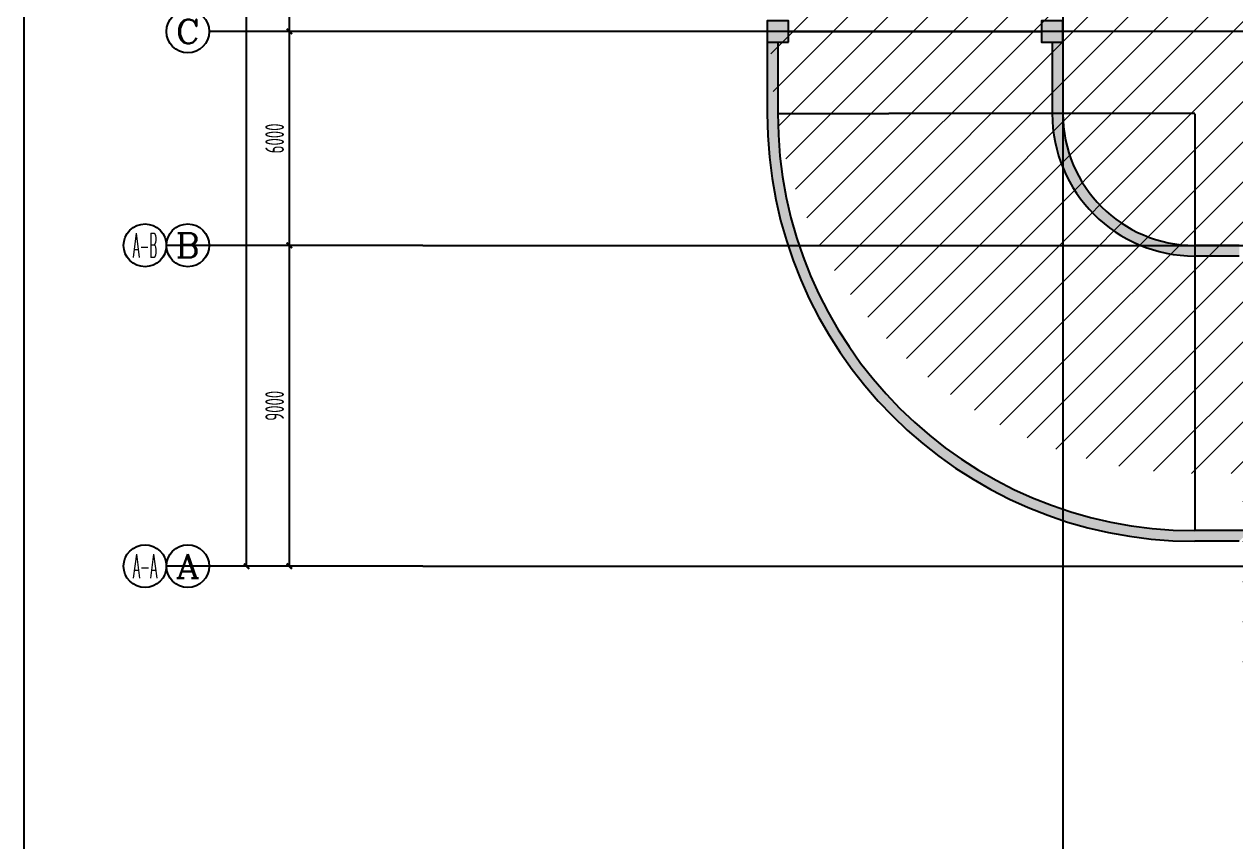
# Model space of a CAD drawing. Extents: x -20827274 to 1300756471, y -549375 to 3431892.
# Drawn here: x -124307 to -90307, y -383990 to -361058 of the extents above; entities that cross this region are included whole.
import ezdxf
from ezdxf.enums import TextEntityAlignment as Align

# ---------------------------------------------------------------- set-up
doc = ezdxf.new("R2010")
doc.units = 0
doc.header["$LTSCALE"] = 10
doc.linetypes.add('暖附图底图$0$DASH', pattern=[0.35, 0.25, -0.1])
doc.linetypes.add('暖附图底图$0$DOTE', pattern=[2.42, 2, -0.2, 0.02, -0.2])
for name, color, linetype in [('1-zs', 3, 'Continuous'), ('A-PUB_TITLE', 4, 'Continuous'), ('AXIS_TEXT', 7, 'Continuous'), ('PUB_HATCH', 8, 'Continuous'), ('暖附图底图$0$1-标注暖通', 8, 'Continuous'), ('暖附图底图$0$A-COLUMN', 8, 'Continuous'), ('暖附图底图$0$A-WALL', 8, 'Continuous'), ('暖附图底图$0$AXIS', 8, 'Continuous'), ('暖附图底图$0$AXIS_TEXT', 8, 'Continuous'), ('暖附图底图$0$DOTE', 8, 'Continuous'), ('暖附图底图$0$PUB_HATCH', 8, 'Continuous')]:
    doc.layers.add(name, color=color, linetype=linetype)
doc.layers.add('F-非人防区', color=105, linetype='Continuous', lineweight=15)
doc.styles.add('COMPLEX', font='COMPLEX.shx', dxfattribs={"width": 0.65})
doc.styles.add('暖附图底图$0$8B2_02_T3', font='tssdeng.shx', dxfattribs={"width": 0.6, "bigfont": 'TSSDCHN.shx'})
doc.styles.add('暖附图底图$0$_TCH_AXIS', font='COMPLEX', dxfattribs={"bigfont": 'GBCBIG'})
doc.dimstyles.new('暖附图底图$0$_TCH_ARCH&&150', dxfattribs={"dimtxt": 525, "dimasz": 150, "dimexe": 375, "dimexo": 450, "dimgap": 150, "dimtad": 1, "dimdec": 0, "dimrnd": 50, "dimzin": 0, "dimdsep": 46, "dimtxsty": '暖附图底图$0$8B2_02_T3', "dimblk": '暖附图底图$0$_ArchTick', "dimcen": 0.09, "dimclrt": 7, "dimazin": 2, "dimtfac": 1, "dimtdec": 0, "dimtix": 1, "dimtmove": 2, "dimatfit": 3, "dimfxl": 0, "dimtolj": 1, "dimtzin": 0, "dimarcsym": 0})

# ---------------------------------------------------------------- blocks, each defined once
blk = doc.blocks.new('_AXISO')
blk.add_circle((0, 0), 0.5)
at = {"layer": 'AXIS_TEXT', "style": 'COMPLEX', "width": 1.041667}
blk.add_attdef('A', text='', height=0.56, dxfattribs=at).set_placement((-0.25, -0.28), (0.25, -0.28), align=Align.FIT)
blk = doc.blocks.new('暖附图底图$0$_ArchTick')
at = {"color": 0, "linetype": 'ByBlock', "const_width": 0.4}
blk.add_lwpolyline([(-0.5, -0.5), (0.5, 0.5)], dxfattribs=at)
blk = doc.blocks.new('*D3182')
at = {"layer": 'Defpoints', "color": 0, "transparency": 16777216}
for p in [(-118067, -175260), (-113117, -175260), (-113117, -376260)]:
    blk.add_point(p, dxfattribs=at)
at = {"layer": '暖附图底图$0$AXIS', "color": 0, "lineweight": -2, "transparency": 16777216}
for p, q in [((-113567, -175260), (-118442, -175260)), ((-118067, -376260), (-118067, -175260)), ((-113567, -376260), (-118442, -376260))]:
    blk.add_line(p, q, dxfattribs=at)
at = {"layer": '暖附图底图$0$AXIS', "color": 0, "lineweight": -2, "transparency": 16777216, "xscale": 150, "yscale": 150, "zscale": 150}
for p, rotation in [((-118067, -175260), 90), ((-118067, -376260), 270)]:
    blk.add_blockref('暖附图底图$0$_ArchTick', p, dxfattribs=dict(at, rotation=rotation))
at = {"layer": '暖附图底图$0$AXIS', "color": 7, "transparency": 16777216, "insert": (-118480, -275760), "char_height": 525, "attachment_point": 5, "rotation": 90, "style": '暖附图底图$0$8B2_02_T3'}
blk.add_mtext('\\A1;201000', dxfattribs=at)
blk = doc.blocks.new('*D3183')
at = {"layer": 'Defpoints', "color": 0, "transparency": 16777216}
for p in [(-116867, -367260), (-113117, -367260), (-113117, -376260)]:
    blk.add_point(p, dxfattribs=at)
at = {"layer": '暖附图底图$0$AXIS', "color": 0, "lineweight": -2, "transparency": 16777216}
for p, q in [((-113567, -367260), (-117242, -367260)), ((-116867, -376260), (-116867, -367260)), ((-113567, -376260), (-117242, -376260))]:
    blk.add_line(p, q, dxfattribs=at)
at = {"layer": '暖附图底图$0$AXIS', "color": 0, "lineweight": -2, "transparency": 16777216, "xscale": 150, "yscale": 150, "zscale": 150}
for p, rotation in [((-116867, -367260), 90), ((-116867, -376260), 270)]:
    blk.add_blockref('暖附图底图$0$_ArchTick', p, dxfattribs=dict(at, rotation=rotation))
at = {"layer": '暖附图底图$0$AXIS', "color": 7, "transparency": 16777216, "insert": (-117280, -371760), "char_height": 525, "attachment_point": 5, "rotation": 90, "style": '暖附图底图$0$8B2_02_T3'}
blk.add_mtext('\\A1;9000', dxfattribs=at)
blk = doc.blocks.new('*D3184')
at = {"layer": 'Defpoints', "color": 0, "transparency": 16777216}
for p in [(-116867, -361260), (-113117, -361260), (-113117, -367260)]:
    blk.add_point(p, dxfattribs=at)
at = {"layer": '暖附图底图$0$AXIS', "color": 0, "lineweight": -2, "transparency": 16777216}
for p, q in [((-113567, -361260), (-117242, -361260)), ((-116867, -367260), (-116867, -361260)), ((-113567, -367260), (-117242, -367260))]:
    blk.add_line(p, q, dxfattribs=at)
at = {"layer": '暖附图底图$0$AXIS', "color": 0, "lineweight": -2, "transparency": 16777216, "xscale": 150, "yscale": 150, "zscale": 150}
for p, rotation in [((-116867, -361260), 90), ((-116867, -367260), 270)]:
    blk.add_blockref('暖附图底图$0$_ArchTick', p, dxfattribs=dict(at, rotation=rotation))
at = {"layer": '暖附图底图$0$AXIS', "color": 7, "transparency": 16777216, "insert": (-117280, -364260), "char_height": 525, "attachment_point": 5, "rotation": 90, "style": '暖附图底图$0$8B2_02_T3'}
blk.add_mtext('\\A1;6000', dxfattribs=at)
blk = doc.blocks.new('*D3185')
at = {"layer": 'Defpoints', "color": 0, "transparency": 16777216}
for p in [(-116867, -355260), (-113117, -355260), (-113117, -361260)]:
    blk.add_point(p, dxfattribs=at)
at = {"layer": '暖附图底图$0$AXIS', "color": 0, "lineweight": -2, "transparency": 16777216}
for p, q in [((-113567, -355260), (-117242, -355260)), ((-116867, -361260), (-116867, -355260)), ((-113567, -361260), (-117242, -361260))]:
    blk.add_line(p, q, dxfattribs=at)
at = {"layer": '暖附图底图$0$AXIS', "color": 0, "lineweight": -2, "transparency": 16777216, "xscale": 150, "yscale": 150, "zscale": 150}
for p, rotation in [((-116867, -355260), 90), ((-116867, -361260), 270)]:
    blk.add_blockref('暖附图底图$0$_ArchTick', p, dxfattribs=dict(at, rotation=rotation))
at = {"layer": '暖附图底图$0$AXIS', "color": 7, "transparency": 16777216, "insert": (-117280, -358260), "char_height": 525, "attachment_point": 5, "rotation": 90, "style": '暖附图底图$0$8B2_02_T3'}
blk.add_mtext('\\A1;6000', dxfattribs=at)
blk = doc.blocks.new('*D3327')
at = {"layer": 'Defpoints', "color": 0, "transparency": 16777216}
for p in [(-118067, -167810), (-113117, -167810), (-113117, -376260)]:
    blk.add_point(p, dxfattribs=at)
at = {"layer": '暖附图底图$0$AXIS', "color": 0, "lineweight": -2, "transparency": 16777216}
for p, q in [((-113567, -167810), (-118442, -167810)), ((-118067, -376260), (-118067, -167810)), ((-113567, -376260), (-118442, -376260))]:
    blk.add_line(p, q, dxfattribs=at)
at = {"layer": '暖附图底图$0$AXIS', "color": 0, "lineweight": -2, "transparency": 16777216, "xscale": 150, "yscale": 150, "zscale": 150}
for p, rotation in [((-118067, -167810), 90), ((-118067, -376260), 270)]:
    blk.add_blockref('暖附图底图$0$_ArchTick', p, dxfattribs=dict(at, rotation=rotation))
at = {"layer": '暖附图底图$0$AXIS', "color": 7, "transparency": 16777216, "insert": (-118480, -272035), "char_height": 525, "attachment_point": 5, "rotation": 90, "style": '暖附图底图$0$8B2_02_T3'}
blk.add_mtext('\\A1;208450', dxfattribs=at)
blk = doc.blocks.new('*D3328')
at = {"layer": 'Defpoints', "color": 0, "transparency": 16777216}
for p in [(-116867, -367260), (-113117, -367260), (-113117, -376260)]:
    blk.add_point(p, dxfattribs=at)
at = {"layer": '暖附图底图$0$AXIS', "color": 0, "lineweight": -2, "transparency": 16777216}
for p, q in [((-113567, -367260), (-117242, -367260)), ((-116867, -376260), (-116867, -367260)), ((-113567, -376260), (-117242, -376260))]:
    blk.add_line(p, q, dxfattribs=at)
at = {"layer": '暖附图底图$0$AXIS', "color": 0, "lineweight": -2, "transparency": 16777216, "xscale": 150, "yscale": 150, "zscale": 150}
for p, rotation in [((-116867, -367260), 90), ((-116867, -376260), 270)]:
    blk.add_blockref('暖附图底图$0$_ArchTick', p, dxfattribs=dict(at, rotation=rotation))
at = {"layer": '暖附图底图$0$AXIS', "color": 7, "transparency": 16777216, "insert": (-117280, -371760), "char_height": 525, "attachment_point": 5, "rotation": 90, "style": '暖附图底图$0$8B2_02_T3'}
blk.add_mtext('\\A1;9000', dxfattribs=at)
blk = doc.blocks.new('*D3329')
at = {"layer": 'Defpoints', "color": 0, "transparency": 16777216}
for p in [(-116867, -361260), (-113117, -361260), (-113117, -367260)]:
    blk.add_point(p, dxfattribs=at)
at = {"layer": '暖附图底图$0$AXIS', "color": 0, "lineweight": -2, "transparency": 16777216}
for p, q in [((-113567, -361260), (-117242, -361260)), ((-116867, -367260), (-116867, -361260)), ((-113567, -367260), (-117242, -367260))]:
    blk.add_line(p, q, dxfattribs=at)
at = {"layer": '暖附图底图$0$AXIS', "color": 0, "lineweight": -2, "transparency": 16777216, "xscale": 150, "yscale": 150, "zscale": 150}
for p, rotation in [((-116867, -361260), 90), ((-116867, -367260), 270)]:
    blk.add_blockref('暖附图底图$0$_ArchTick', p, dxfattribs=dict(at, rotation=rotation))
at = {"layer": '暖附图底图$0$AXIS', "color": 7, "transparency": 16777216, "insert": (-117280, -364260), "char_height": 525, "attachment_point": 5, "rotation": 90, "style": '暖附图底图$0$8B2_02_T3'}
blk.add_mtext('\\A1;6000', dxfattribs=at)
blk = doc.blocks.new('*D3330')
at = {"layer": 'Defpoints', "color": 0, "transparency": 16777216}
for p in [(-116867, -355260), (-113117, -355260), (-113117, -361260)]:
    blk.add_point(p, dxfattribs=at)
at = {"layer": '暖附图底图$0$AXIS', "color": 0, "lineweight": -2, "transparency": 16777216}
for p, q in [((-113567, -355260), (-117242, -355260)), ((-116867, -361260), (-116867, -355260)), ((-113567, -361260), (-117242, -361260))]:
    blk.add_line(p, q, dxfattribs=at)
at = {"layer": '暖附图底图$0$AXIS', "color": 0, "lineweight": -2, "transparency": 16777216, "xscale": 150, "yscale": 150, "zscale": 150}
for p, rotation in [((-116867, -355260), 90), ((-116867, -361260), 270)]:
    blk.add_blockref('暖附图底图$0$_ArchTick', p, dxfattribs=dict(at, rotation=rotation))
at = {"layer": '暖附图底图$0$AXIS', "color": 7, "transparency": 16777216, "insert": (-117280, -358260), "char_height": 525, "attachment_point": 5, "rotation": 90, "style": '暖附图底图$0$8B2_02_T3'}
blk.add_mtext('\\A1;6000', dxfattribs=at)
blk = doc.blocks.new('_FZH')
blk.add_lwpolyline([(-0.5, -0.5), (0.5, -0.5), (0.5, 0.5), (-0.5, 0.5)], close=True)
at = {"layer": 'PUB_HATCH'}
blk.add_solid([(-0.5, -0.5), (0.5, -0.5), (-0.5, 0.5), (0.5, 0.5)], dxfattribs=at)
blk = doc.blocks.new('暖附图底图$0$AFSFCS')
at = {"layer": '暖附图底图$0$PUB_HATCH'}
for points in [[(-103158.6, -361560.4), (-103458.6, -361560.4), (-103458.6, -363560.4), (-103158.6, -363560.4)], [(-95158.6, -361560.4), (-95458.6, -361560.4), (-95458.6, -363560.4), (-95158.6, -363560.4)], [(-103158.6, -363560.4), (-103458.6, -363560.4, 0.4142136), (-91458.6, -375560.4), (-91458.6, -375260.4, -0.4142136)], [(-95158.6, -363560.4), (-95458.6, -363560.4, 0.4142136), (-91458.6, -367560.4), (-91458.6, -367260.4, -0.4142136)], [(-90208.6, -367560.4), (-90208.6, -367260.4), (-91458.6, -367260.4), (-91458.6, -367560.4)], [(-90208.6, -375560.4), (-89908.6, -375260.4), (-91458.6, -375260.4), (-91458.6, -375560.4)]]:
    blk.add_hatch(color=256, dxfattribs=at).paths.add_polyline_path(points)
at = {"linetype": '暖附图底图$0$DASH'}
for points in [[(-102858.6, -361260.4), (-95758.6, -361260.4)], [(-91458.6, -363560.4), (-103158.6, -363568.6)], [(-91458.6, -363560.4), (-91458.6, -375260.4)]]:
    blk.add_lwpolyline(points, dxfattribs=at)
at = {"layer": '暖附图底图$0$A-WALL'}
for p, q in [((-103458.6, -361560.4), (-103458.6, -363560.4)), ((-103158.6, -361560.4), (-103158.6, -363560.4)), ((-95458.6, -361560.4), (-95458.6, -363560.4)), ((-95158.6, -361560.4), (-95158.6, -363560.4)), ((-90208.6, -367260.4), (-91458.6, -367260.4)), ((-90208.6, -367560.4), (-91458.6, -367560.4)), ((-89908.6, -375260.4), (-91458.6, -375260.4)), ((-90208.6, -375560.4), (-91458.6, -375560.4))]:
    blk.add_line(p, q, dxfattribs=at)
for radius in [12000, 11700, 4000, 3700]:
    blk.add_arc((-91458.6, -363560.4), radius, 180, 270, dxfattribs=at)
at = {"layer": '暖附图底图$0$AXIS'}
for p, q in [((-113117.3, -361260.4), (-119117.3, -361260.4)), ((-113117.3, -367260.4), (-120317.3, -367260.4)), ((-113117.3, -367260.4), (-119117.3, -367260.4)), ((-113117.3, -376260.4), (-120317.3, -376260.4)), ((-113117.3, -376260.4), (-119117.3, -376260.4))]:
    blk.add_line(p, q, dxfattribs=at)
at = {"layer": '暖附图底图$0$DOTE', "color": 127, "linetype": '暖附图底图$0$DOTE', "ltscale": 1.5}
for p, q in [((-95158.6, -155629.3), (-95158.6, -385768.2)), ((17241.4, -361260.4), (-113117.3, -361260.4))]:
    blk.add_line(p, q, dxfattribs=at)
at = {"layer": '暖附图底图$0$DOTE', "color": 16, "linetype": '暖附图底图$0$DOTE', "ltscale": 1.5}
for p, q in [((-113117.3, -367260.4), (10791.4, -367260.4)), ((-113117.3, -376260.4), (10791.4, -376260.4))]:
    blk.add_line(p, q, dxfattribs=at)
at = {"layer": '暖附图底图$0$A-COLUMN', "xscale": 600, "yscale": 600, "zscale": 600, "rotation": 90}
for p in [(-103158.6, -361260.4), (-95458.6, -361260.4)]:
    blk.add_blockref('_FZH', p, dxfattribs=at)
at = {"layer": '暖附图底图$0$AXIS'}
ref = blk.add_blockref('_AXISO', (-119717.3, -361260.4), dxfattribs=dict(at, xscale=1200, yscale=1200, zscale=1200))
ref.add_attrib('A', 'C', dxfattribs={"layer": '暖附图底图$0$AXIS_TEXT', "height": 678.8, "style": '暖附图底图$0$_TCH_AXIS', "width": 1.4}).set_placement((-120056.7, -361599.8), (-119377.9, -361599.8), align=Align.FIT)
ref = blk.add_blockref('_AXISO', (-120917.3, -367260.4), dxfattribs=dict(at, xscale=1200, yscale=1200, zscale=1200))
ref.add_attrib('A', 'A-B', dxfattribs={"layer": '暖附图底图$0$AXIS_TEXT', "height": 678.82, "style": '暖附图底图$0$_TCH_AXIS', "width": 0.328125}).set_placement((-121256.7, -367599.8), (-120577.9, -367599.8), align=Align.FIT)
ref = blk.add_blockref('_AXISO', (-119717.3, -367260.4), dxfattribs=dict(at, xscale=1200, yscale=1200, zscale=1200))
ref.add_attrib('A', 'B', dxfattribs={"layer": '暖附图底图$0$AXIS_TEXT', "height": 678.8, "style": '暖附图底图$0$_TCH_AXIS', "width": 1.235294}).set_placement((-120056.7, -367599.8), (-119377.9, -367599.8), align=Align.FIT)
ref = blk.add_blockref('_AXISO', (-120917.3, -376260.4), dxfattribs=dict(at, xscale=1200, yscale=1200, zscale=1200))
ref.add_attrib('A', 'A-A', dxfattribs={"layer": '暖附图底图$0$AXIS_TEXT', "height": 678.82, "style": '暖附图底图$0$_TCH_AXIS', "width": 0.323077}).set_placement((-121256.7, -376599.8), (-120577.9, -376599.8), align=Align.FIT)
ref = blk.add_blockref('_AXISO', (-119717.3, -376260.4), dxfattribs=dict(at, xscale=1200, yscale=1200, zscale=1200))
ref.add_attrib('A', 'A', dxfattribs={"layer": '暖附图底图$0$AXIS_TEXT', "height": 678.8, "style": '暖附图底图$0$_TCH_AXIS', "width": 1.166667}).set_placement((-120056.7, -376599.8), (-119377.9, -376599.8), align=Align.FIT)
for p1, p2, distance, picture, middle in [((-113117.3, -376260.4), (-113117.3, -167810.4), 4950, '*D3327', (-118479.8, -272035.4)), ((-113117.3, -376260.4), (-113117.3, -175260.4), 4950, '*D3182', (-118479.8, -275760.4)), ((-113117.3, -361260.4), (-113117.3, -355260.4), 3750, '*D3185', (-117279.8, -358260.4)), ((-113117.3, -361260.4), (-113117.3, -355260.4), 3750, '*D3330', (-117279.8, -358260.4)), ((-113117.3, -367260.4), (-113117.3, -361260.4), 3750, '*D3184', (-117279.8, -364260.4)), ((-113117.3, -367260.4), (-113117.3, -361260.4), 3750, '*D3329', (-117279.8, -364260.4)), ((-113117.3, -376260.4), (-113117.3, -367260.4), 3750, '*D3183', (-117279.8, -371760.4)), ((-113117.3, -376260.4), (-113117.3, -367260.4), 3750, '*D3328', (-117279.8, -371760.4))]:
    dim = blk.add_aligned_dim(p1=p1, p2=p2, distance=distance, dimstyle='暖附图底图$0$_TCH_ARCH&&150', dxfattribs=at)
    dim.commit()
    dim.dimension.update_dxf_attribs({"geometry": picture, "text_midpoint": middle})
blk = doc.blocks.new('暖附图底图')
at = {"layer": '暖附图底图$0$1-标注暖通', "linetype": '暖附图底图$0$DASH'}
blk.add_blockref('暖附图底图$0$AFSFCS', (500000, 0), dxfattribs=at)

msp = doc.modelspace()

# ---------------------------------------------------------------- hatches: boundary and pattern name
at = {"layer": 'F-非人防区'}
h = msp.add_hatch(dxfattribs=at)
h.set_pattern_fill('ANSI31', color=8, scale=500)
h.set_pattern_definition([(45, (-67108.6, 126739.6), (-561.266, 561.266), [])])
edge = h.paths.add_edge_path()
edge.add_line((26041.4, -160910.4), (26041.4, -174910.4))
edge.add_line((26041.4, -174910.4), (44466.4, -174910.4))
edge.add_line((44466.4, -174910.4), (44466.4, -230535.4))
edge.add_line((44466.4, -230535.4), (29591.4, -230535.4))
edge.add_line((29591.4, -230535.4), (29591.4, -228585.4))
edge.add_line((29591.4, -228585.4), (32466.4, -228585.4))
edge.add_line((32466.4, -228585.4), (32466.4, -223185.4))
edge.add_line((32466.4, -223185.4), (6116.4, -223185.4))
edge.add_line((6116.4, -223185.4), (6116.4, -236210.4))
edge.add_line((6116.4, -236210.4), (5916.4, -236210.4))
edge.add_line((5916.4, -236210.4), (5921.1, -289912.2))
edge.add_line((5921.1, -289912.2), (35191.4, -289912.2))
edge.add_line((35191.4, -289912.2), (35191.4, -296310.4))
edge.add_line((35191.4, -296310.4), (35041.4, -296310.4))
edge.add_line((35041.4, -296310.4), (35041.4, -296910.4))
edge.add_line((35041.4, -296910.4), (35641.4, -296910.4))
edge.add_line((35641.4, -296910.4), (44736.4, -305099.6))
edge.add_line((44736.4, -305099.6), (22456.5, -329844))
edge.add_line((22456.5, -329844), (22456.5, -340006.4))
edge.add_line((22456.5, -340006.4), (-13248.1, -379660.4))
edge.add_line((-13248.1, -379660.4), (-90108.6, -379660.4))
edge.add_line((-90108.6, -379660.4), (-90108.6, -373660.4))
edge.add_line((-90108.6, -373660.4), (-91358.6, -373660.4))
edge.add_arc((-91358.6, -361660.4), 12000, 180, 270, ccw=False)
edge.add_line((-103358.6, -361660.4), (-103358.6, -333450.4))
edge.add_line((-103358.6, -333450.4), (-95358.6, -333436.6))
edge.add_line((-95358.6, -333436.6), (-95358.6, -160610.4))
edge.add_line((-95358.6, -160610.4), (-86333.4, -160610.4))
edge.add_line((-86333.4, -160610.4), (-86333.6, -149790))
edge.add_line((-86333.6, -149790), (-73433.4, -149790))
edge.add_line((-73433.4, -149790), (-73433.4, -160610.4))
edge.add_line((-73433.4, -160610.4), (26041.4, -160910.4))

# ---------------------------------------------------------------- linework, layer by layer
at = {"layer": 'A-PUB_TITLE'}
msp.add_lwpolyline([(172693.4, -61755.5), (172693.4, -481755.5), (-124306.6, -481755.5), (-124306.6, -61755.5)], close=True, dxfattribs=at)

# ---------------------------------------------------------------- block references
at = {"layer": '1-zs'}
msp.add_blockref('暖附图底图', (-500000, 0), dxfattribs=at)

doc.saveas('drawing.dxf')
